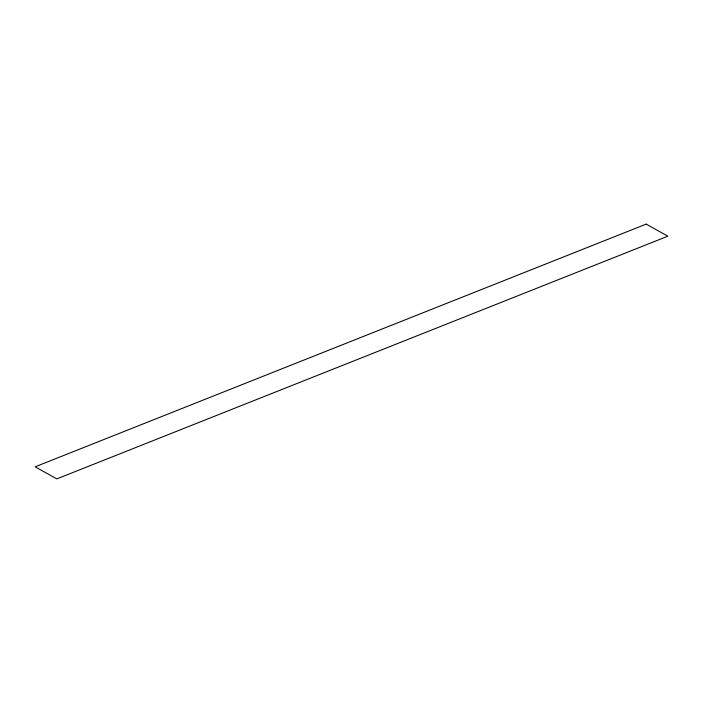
<?xml version="1.0" encoding="UTF-8"?>
<svg xmlns="http://www.w3.org/2000/svg" width="703" height="703" viewBox="0 0 703 703"><rect width="100%" height="100%" fill="white"/><g stroke="black" fill="none" stroke-linecap="round" stroke-linejoin="round"><path stroke-width="1.05" d="M646.18 224.116L35.15 466.81L56.82 478.884L667.85 236.19L646.18 224.116"/></g></svg>
